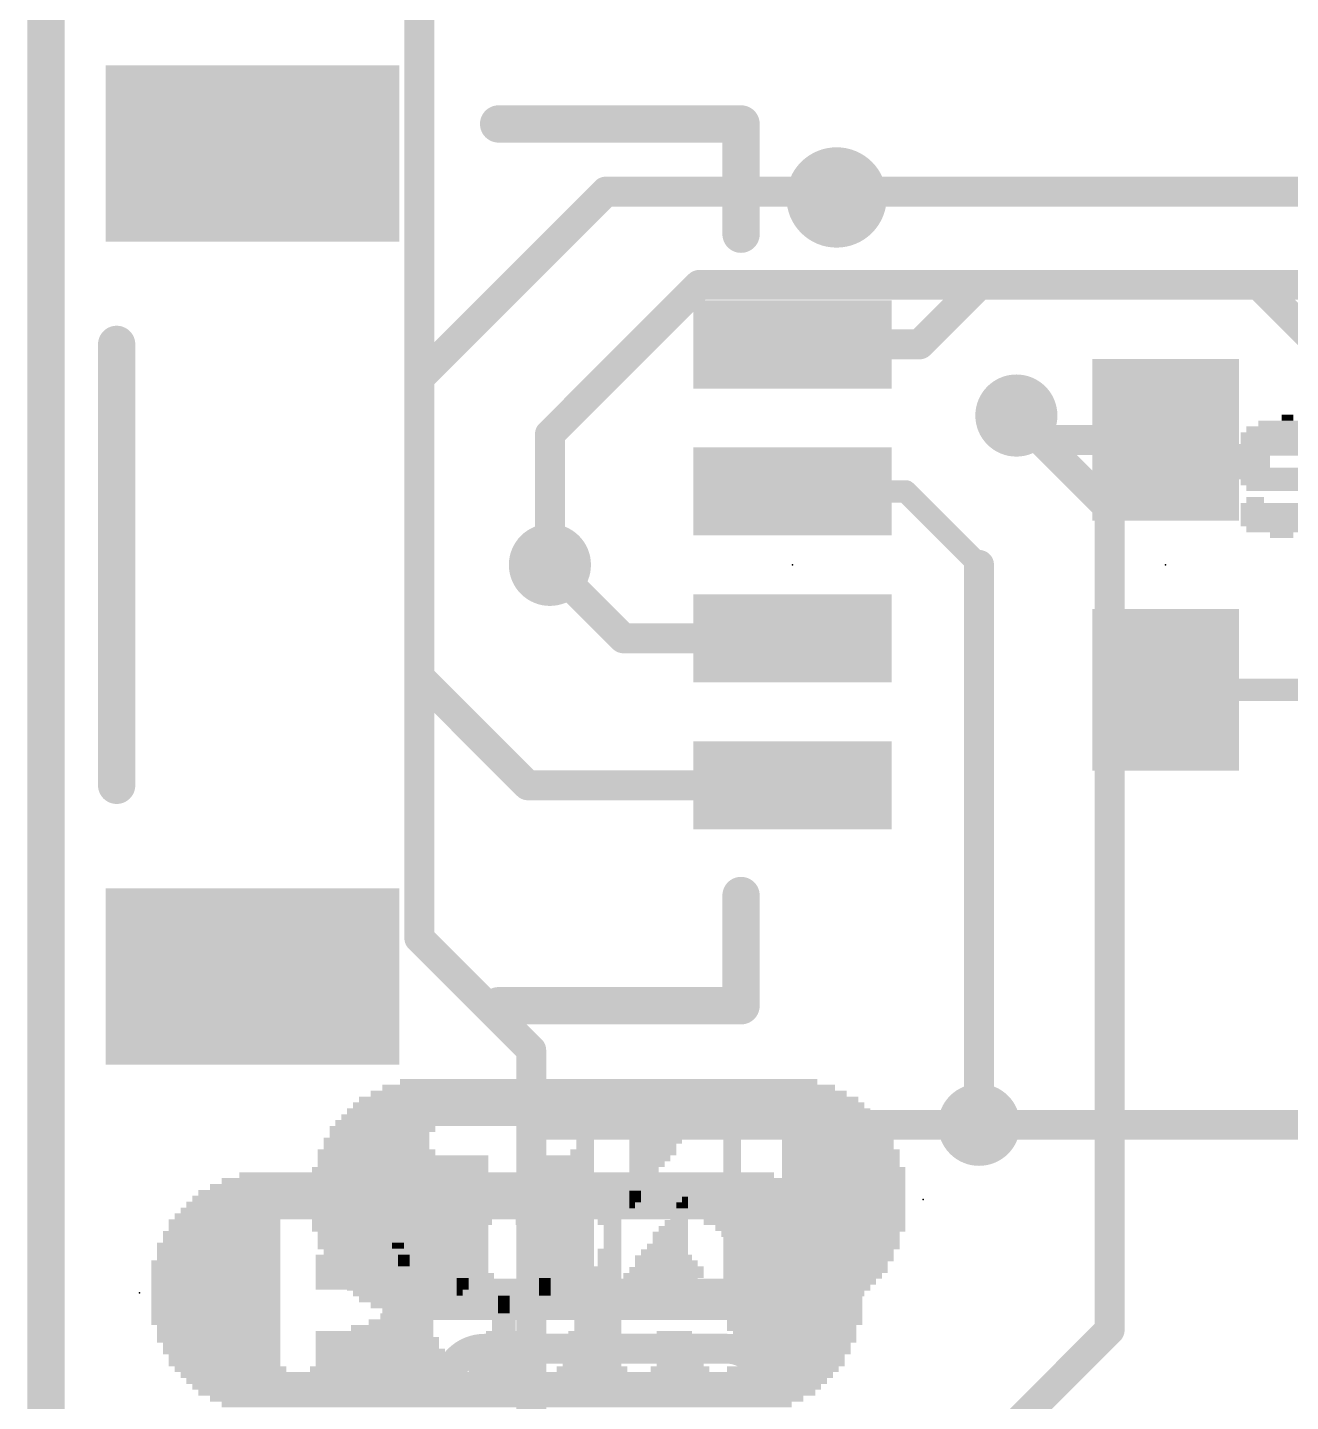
# Model space of a CAD drawing. Extents: x -15.2 to 25.5, y -11.4 to 25.5.
# Drawn here: x -0.13 to 8.47, y 7.01 to 16.36 of the extents above; entities that cross this region are included whole.
import ezdxf

# ---------------------------------------------------------------- set-up
doc = ezdxf.new("R2010")
doc.units = 0
for name, color, linetype in [('1', 12, 'CONTINUOUS'), ('16', 132, 'CONTINUOUS'), ('18', 110, 'CONTINUOUS'), ('20', 53, 'CONTINUOUS'), ('21', 41, 'CONTINUOUS'), ('22', 40, 'CONTINUOUS'), ('23', 53, 'CONTINUOUS'), ('24', 53, 'CONTINUOUS')]:
    doc.layers.add(name, color=color, linetype=linetype)

# ---------------------------------------------------------------- blocks, each defined once
blk = doc.blocks.new('RECT')
blk.add_solid([(-0.5, -0.5), (0.5, -0.5), (-0.5, 0.5), (0.5, 0.5)])
blk = doc.blocks.new('ROUNDV')
at = {"const_width": 0.5}
blk.add_lwpolyline([(0, -0.25, 1), (0, 0.25, 1), (0, -0.25)], format="xyb", dxfattribs=at)

msp = doc.modelspace()

# ---------------------------------------------------------------- linework, layer by layer
at = {"layer": '1'}
for points, const_width in [([(0, 0), (0, 25.4)], 0.254), ([(3.81, 15.24), (2.54, 13.97)], 0.2032), ([(13.462, 15.24), (3.81, 15.24)], 0.2032), ([(5.945, 14.2), (6.35, 14.605)], 0.2032), ([(6.35, 14.605), (8.255, 14.605)], 0.2032), ([(8.255, 14.605), (8.89, 13.97)], 0.2032), ([(5.08, 14.2), (5.945, 14.2)], 0.2032), ([(2.54, 13.97), (2.54, 11.938)], 0.2032), ([(6.77, 13.55), (6.604, 13.716)], 0.2032), ([(7.62, 13.55), (6.77, 13.55)], 0.2032), ([(5.08, 13.2), (5.85, 13.2)], 0.1524), ([(5.85, 13.2), (6.35, 12.7)], 0.1524), ([(3.929, 12.2), (3.429, 12.7)], 0.2032), ([(6.35, 12.7), (6.35, 8.89)], 0.2032), ([(5.08, 12.2), (3.929, 12.2)], 0.2032), ([(2.54, 11.938), (3.278, 11.2)], 0.2032), ([(7.62, 11.85), (8.548, 11.85)], 0.1524), ([(5.08, 11.2), (3.278, 11.2)], 0.2032), ([(6.35, 8.89), (9.31, 8.89)], 0.2032)]:
    msp.add_lwpolyline(points, dxfattribs=dict(at, const_width=const_width))
for points, const_width in [([(3.81, 15.2908, 1), (3.81, 15.1892)], 0.1016), ([(3.8459, 15.2041, 1), (3.7741, 15.2759)], 0.1016), ([(6.35, 14.6558, 1), (6.35, 14.5542)], 0.1016), ([(6.3859, 14.5691, 1), (6.3141, 14.6409)], 0.1016), ([(8.2909, 14.6409, 1), (8.2191, 14.5691)], 0.1016), ([(8.255, 14.5542, 1), (8.255, 14.6558)], 0.1016), ([(5.08, 14.2508, 1), (5.08, 14.1492)], 0.1016), ([(5.9091, 14.2359, 1), (5.9809, 14.1641)], 0.1016), ([(5.945, 14.1492, 1), (5.945, 14.2508)], 0.1016), ([(2.5908, 13.97, 1), (2.4892, 13.97)], 0.1016), ([(2.5041, 14.0059, 1), (2.5759, 13.9341)], 0.1016), ([(6.6399, 13.7519, 1), (6.5681, 13.6801)], 0.1016), ([(6.77, 13.6008, 1), (6.77, 13.4992)], 0.1016), ([(7.62, 13.4992, 1), (7.62, 13.6008)], 0.1016), ([(6.7341, 13.5141, 1), (6.8059, 13.5859)], 0.1016), ([(5.08, 13.2381, 1), (5.08, 13.1619)], 0.0762), ([(5.8769, 13.2269, 1), (5.8231, 13.1731)], 0.0762), ([(5.85, 13.1619, 1), (5.85, 13.2381)], 0.0762), ([(3.4649, 12.7359, 1), (3.3931, 12.6641)], 0.1016), ([(6.4008, 12.7, 1), (6.2992, 12.7)], 0.1016), ([(6.3231, 12.6731, 1), (6.3769, 12.7269)], 0.0762), ([(3.929, 12.2508, 1), (3.929, 12.1492)], 0.1016), ([(3.8931, 12.1641, 1), (3.9649, 12.2359)], 0.1016), ([(5.08, 12.1492, 1), (5.08, 12.2508)], 0.1016), ([(2.5759, 11.9739, 1), (2.5041, 11.9021)], 0.1016), ([(2.4892, 11.938, 1), (2.5908, 11.938)], 0.1016), ([(7.62, 11.8881, 1), (7.62, 11.8119)], 0.0762), ([(3.278, 11.2508, 1), (3.278, 11.1492)], 0.1016), ([(3.2421, 11.1641, 1), (3.3139, 11.2359)], 0.1016), ([(5.08, 11.1492, 1), (5.08, 11.2508)], 0.1016), ([(6.35, 8.9408, 1), (6.35, 8.8392)], 0.1016), ([(6.2992, 8.89, 1), (6.4008, 8.89)], 0.1016)]:
    msp.add_lwpolyline(points, format="xyb", dxfattribs=dict(at, const_width=const_width))
at = {"layer": '16'}
for points, const_width in [([(0, 0), (0, 25.4)], 0.254), ([(2.54, 18.034), (2.54, 10.16)], 0.2032), ([(4.445, 14.605), (3.429, 13.589)], 0.2032), ([(10.16, 14.605), (4.445, 14.605)], 0.2032), ([(7.239, 13.081), (6.604, 13.716)], 0.2032), ([(6.858, 13.462), (6.604, 13.716)], 0.1524), ([(3.429, 12.7), (3.429, 13.589)], 0.2032), ([(7.239, 7.493), (7.239, 13.081)], 0.2032), ([(3.302, 9.398), (2.54, 10.16)], 0.2032), ([(3.302, 8.89), (3.302, 9.398)], 0.2032), ([(6.35, 8.89), (3.302, 8.89)], 0.2032), ([(3.302, 6.35), (3.302, 8.89)], 0.2032), ([(6.096, 6.35), (7.239, 7.493)], 0.2032)]:
    msp.add_lwpolyline(points, dxfattribs=dict(at, const_width=const_width))
for points, const_width in [([(4.445, 14.6558, 1), (4.445, 14.5542)], 0.1016), ([(4.4809, 14.5691, 1), (4.4091, 14.6409)], 0.1016), ([(6.6399, 13.7519, 1), (6.5681, 13.6801)], 0.1016), ([(6.6309, 13.7429, 1), (6.5771, 13.6891)], 0.0762), ([(3.4798, 13.589, 1), (3.3782, 13.589)], 0.1016), ([(3.3931, 13.6249, 1), (3.4649, 13.5531)], 0.1016), ([(6.8311, 13.4351, 1), (6.8849, 13.4889)], 0.0762), ([(7.2898, 13.081, 1), (7.1882, 13.081)], 0.1016), ([(7.2031, 13.0451, 1), (7.2749, 13.1169)], 0.1016), ([(3.3782, 12.7, 1), (3.4798, 12.7)], 0.1016), ([(2.5759, 10.1959, 1), (2.5041, 10.1241)], 0.1016), ([(2.4892, 10.16, 1), (2.5908, 10.16)], 0.1016), ([(3.3528, 9.398, 1), (3.2512, 9.398)], 0.1016), ([(3.2661, 9.3621, 1), (3.3379, 9.4339)], 0.1016), ([(3.302, 8.9408, 1), (3.302, 8.8392)], 0.1016), ([(3.3528, 8.89, 1), (3.2512, 8.89)], 0.1016), ([(6.35, 8.8392, 1), (6.35, 8.9408)], 0.1016), ([(3.2512, 8.89, 1), (3.3528, 8.89)], 0.1016), ([(7.2749, 7.4571, 1), (7.2031, 7.5289)], 0.1016), ([(7.1882, 7.493, 1), (7.2898, 7.493)], 0.1016)]:
    msp.add_lwpolyline(points, format="xyb", dxfattribs=dict(at, const_width=const_width))
at = {"layer": '20', "const_width": 0.2032}
msp.add_lwpolyline([(0, 0), (0, 25.4)], dxfattribs=at)
at = {"layer": '21', "const_width": 0.254}
for points in [[(3.08, 15.7), (4.73, 15.7)], [(4.73, 15.7), (4.73, 14.95)], [(0.48, 14.2), (0.48, 11.2)], [(4.73, 10.45), (4.73, 9.7)], [(4.73, 9.7), (3.08, 9.7)]]:
    msp.add_lwpolyline(points, dxfattribs=at)
at = {"layer": '21'}
for points, const_width in [([(3.08, 15.7635, 1), (3.08, 15.6365)], 0.127), ([(4.7935, 15.7, 1), (4.6665, 15.7)], 0.127), ([(4.73, 15.6365, 1), (4.73, 15.7635)], 0.127), ([(5.38, 15.0586, 1), (5.38, 15.3414, 1), (5.38, 15.0586)], 0.4), ([(4.6665, 14.95, 1), (4.7935, 14.95)], 0.127), ([(0.5435, 14.2, 1), (0.4165, 14.2)], 0.127), ([(0.4165, 11.2, 1), (0.5435, 11.2)], 0.127), ([(4.7935, 10.45, 1), (4.6665, 10.45)], 0.127), ([(3.08, 9.7635, 1), (3.08, 9.6365)], 0.127), ([(4.73, 9.6365, 1), (4.73, 9.7635)], 0.127), ([(4.6665, 9.7, 1), (4.7935, 9.7)], 0.127)]:
    msp.add_lwpolyline(points, format="xyb", dxfattribs=dict(at, const_width=const_width))
at = {"layer": '22'}
for points, const_width in [([(2.9845, 7.366, 0.4142), (2.7305, 7.112)], 0.2032), ([(2.9845, 7.4168, 1), (2.9845, 7.3152)], 0.1016), ([(2.9845, 7.3152, 1), (2.9845, 7.4168)], 0.1016), ([(4.8895, 7.112, 0.4142), (4.6355, 7.366)], 0.2032), ([(4.6355, 7.4168, 1), (4.6355, 7.3152)], 0.1016), ([(4.6355, 7.3152, 1), (4.6355, 7.4168)], 0.1016), ([(2.6797, 7.112, 1), (2.7813, 7.112)], 0.1016), ([(4.8387, 7.112, 1), (4.9403, 7.112)], 0.1016)]:
    msp.add_lwpolyline(points, format="xyb", dxfattribs=dict(at, const_width=const_width))
at = {"layer": '22', "const_width": 0.2032}
msp.add_lwpolyline([(4.6355, 7.366), (2.9845, 7.366)], dxfattribs=at)
at = {"layer": '23'}
for p in [(5.08, 12.7), (7.62, 12.7), (0.635, 7.747)]:
    msp.add_point(p, dxfattribs=at)
at = {"layer": '24'}
msp.add_point((5.969, 8.382), dxfattribs=at)

# ---------------------------------------------------------------- block references
at = {"layer": '1', "rotation": 270}
for p, xscale, yscale in [((1.405, 15.5), 1.2, 2), ((5.08, 14.2), 0.6, 1.35), ((5.08, 13.2), 0.6, 1.35), ((5.08, 12.2), 0.6, 1.35), ((5.08, 11.2), 0.6, 1.35), ((1.405, 9.9), 1.2, 2)]:
    msp.add_blockref('RECT', p, dxfattribs=dict(at, xscale=xscale, yscale=yscale))
at = {"layer": '1', "xscale": 1.1, "rotation": 90}
for p in [(7.62, 13.55), (7.62, 11.85)]:
    msp.add_blockref('RECT', p, dxfattribs=at)
at = {"layer": '18', "xscale": 0.5588, "yscale": 0.5588}
for p in [(6.604, 13.716), (6.604, 13.716), (3.429, 12.7), (3.429, 12.7), (6.35, 8.89), (6.35, 8.89)]:
    msp.add_blockref('ROUNDV', p, dxfattribs=at)
at = {"layer": '21', "yscale": 0.04}
for p, xscale in [((3.135, 8.507), 3.88), ((3.135, 8.547), 3.64), ((3.135, 8.427), 4.2), ((3.135, 8.467), 4.04), ((3.135, 8.307), 4.44), ((3.135, 8.347), 4.36), ((3.135, 8.387), 4.28), ((1.215, 8.227), 0.76), ((1.715, 8.267), 1.68), ((2.315, 8.227), 0.32), ((3.115, 8.267), 1.04), ((2.835, 8.227), 0.4), ((3.395, 8.227), 0.4), ((4.535, 8.267), 1.72), ((3.835, 8.227), 0.16), ((4.955, 8.227), 0.96), ((1.195, 8.147), 0.8), ((1.215, 8.187), 0.76), ((2.335, 8.187), 0.2), ((2.355, 8.147), 0.16), ((2.835, 8.187), 0.32), ((2.835, 8.147), 0.32), ((3.395, 8.187), 0.32), ((3.395, 8.147), 0.32), ((3.855, 8.187), 0.12), ((3.855, 8.147), 0.12), ((4.995, 8.187), 0.88), ((5.035, 8.147), 0.88), ((1.175, 8.067), 0.84), ((1.175, 8.027), 0.84), ((1.195, 8.107), 0.8), ((2.375, 8.107), 0.12), ((2.395, 8.067), 0.08), ((2.415, 8.027), 0.12), ((2.815, 8.107), 0.28), ((2.835, 8.067), 0.24), ((2.835, 8.027), 0.24), ((3.375, 8.107), 0.28), ((3.395, 8.067), 0.24), ((3.395, 8.027), 0.24), ((3.835, 8.027), 0.16), ((3.855, 8.107), 0.12), ((3.855, 8.067), 0.12), ((5.055, 8.107), 0.84), ((5.095, 8.067), 0.84), ((5.095, 8.027), 0.84), ((1.155, 7.947), 0.88), ((1.175, 7.987), 0.84), ((1.955, 7.987), 0.24), ((1.995, 7.947), 0.32), ((2.435, 7.987), 0.08), ((2.435, 7.947), 0.08), ((2.815, 7.987), 0.2), ((2.835, 7.947), 0.16), ((3.395, 7.987), 0.24), ((3.395, 7.947), 0.16), ((3.835, 7.987), 0.16), ((3.835, 7.947), 0.16), ((4.275, 7.987), 0.24), ((4.295, 7.947), 0.28), ((5.095, 7.987), 0.84), ((5.135, 7.947), 0.84), ((1.155, 7.907), 0.88), ((1.155, 7.867), 0.88), ((1.995, 7.907), 0.32), ((1.995, 7.867), 0.32), ((2.455, 7.907), 0.12), ((2.455, 7.867), 0.12), ((2.835, 7.907), 0.16), ((2.815, 7.867), 0.12), ((3.395, 7.907), 0.16), ((3.395, 7.867), 0.16), ((3.815, 7.907), 0.2), ((3.815, 7.867), 0.2), ((4.315, 7.907), 0.32), ((4.315, 7.867), 0.32), ((5.135, 7.907), 0.84), ((5.135, 7.867), 0.84), ((1.155, 7.827), 0.88), ((1.155, 7.787), 0.88), ((1.155, 7.747), 0.88), ((1.995, 7.827), 0.32), ((1.975, 7.787), 0.28), ((2.455, 7.827), 0.12), ((2.475, 7.787), 0.16), ((2.475, 7.747), 0.16), ((2.835, 7.827), 0.08), ((2.835, 7.787), 0.08), ((2.815, 7.747), 0.04), ((3.395, 7.827), 0.08), ((3.395, 7.787), 0.08), ((3.395, 7.747), 0.08), ((3.795, 7.787), 0.24), ((3.795, 7.747), 0.24), ((3.815, 7.827), 0.2), ((4.295, 7.827), 0.28), ((4.295, 7.787), 0.28), ((5.115, 7.747), 0.88), ((5.135, 7.827), 0.84), ((5.135, 7.787), 0.84), ((1.155, 7.707), 0.88), ((1.155, 7.667), 0.88), ((2.455, 7.707), 0.2), ((2.475, 7.667), 0.24), ((3.115, 7.707), 0.08), ((3.115, 7.667), 0.08), ((3.775, 7.667), 0.28), ((3.795, 7.707), 0.24), ((5.095, 7.667), 0.92), ((5.115, 7.707), 0.88), ((1.155, 7.627), 0.88), ((1.155, 7.587), 0.88), ((2.435, 7.587), 0.32), ((2.455, 7.627), 0.28), ((3.115, 7.587), 0.16), ((3.115, 7.627), 0.08), ((3.775, 7.627), 0.28), ((3.775, 7.587), 0.28), ((5.075, 7.627), 0.96), ((5.075, 7.587), 0.96), ((1.155, 7.547), 0.88), ((1.175, 7.507), 0.84), ((1.175, 7.467), 0.84), ((2.235, 7.467), 0.8), ((2.355, 7.507), 0.56), ((2.415, 7.547), 0.44), ((3.115, 7.467), 0.24), ((3.115, 7.547), 0.16), ((3.115, 7.507), 0.16), ((3.735, 7.467), 0.36), ((3.755, 7.547), 0.32), ((3.755, 7.507), 0.32), ((4.275, 7.467), 0.24), ((5.095, 7.547), 0.92), ((5.075, 7.507), 0.88), ((5.095, 7.467), 0.84), ((1.175, 7.427), 0.84), ((1.195, 7.387), 0.8), ((2.255, 7.427), 0.84), ((2.255, 7.387), 0.84), ((3.115, 7.427), 0.24), ((3.115, 7.387), 0.24), ((3.735, 7.427), 0.36), ((3.735, 7.387), 0.36), ((4.275, 7.427), 0.24), ((4.295, 7.387), 0.28), ((5.095, 7.427), 0.84), ((5.095, 7.387), 0.76), ((1.195, 7.347), 0.8), ((1.215, 7.307), 0.76), ((2.275, 7.347), 0.88), ((2.275, 7.307), 0.88), ((3.115, 7.347), 0.32), ((3.115, 7.307), 0.32), ((3.715, 7.347), 0.4), ((3.715, 7.307), 0.4), ((4.295, 7.347), 0.28), ((4.315, 7.307), 0.32), ((5.095, 7.347), 0.76), ((5.075, 7.307), 0.72), ((1.215, 7.267), 0.76), ((1.255, 7.227), 0.76), ((3.135, 7.187), 4.44), ((2.275, 7.227), 0.96), ((2.275, 7.267), 0.88), ((3.095, 7.227), 0.44), ((3.095, 7.267), 0.36), ((3.715, 7.227), 0.48), ((3.715, 7.267), 0.4), ((4.315, 7.227), 0.4), ((4.315, 7.267), 0.32), ((5.015, 7.227), 0.76), ((5.075, 7.267), 0.72), ((3.135, 7.147), 4.36), ((3.135, 7.107), 4.28), ((3.135, 7.067), 4.2), ((3.135, 7.027), 4.04), ((3.135, 6.987), 3.88)]:
    msp.add_blockref('RECT', p, dxfattribs=dict(at, xscale=xscale))
at = {"layer": '22', "yscale": 0.04, "rotation": 180}
for p, xscale in [((8.43, 13.662), 0.36), ((8.45, 13.702), 0.08), ((8.43, 13.582), 0.6), ((8.45, 13.542), 0.64), ((8.43, 13.622), 0.52), ((8.45, 13.502), 0.72), ((8.45, 13.462), 0.72), ((8.21, 13.422), 0.24), ((8.21, 13.382), 0.24), ((8.47, 13.342), 0.76), ((8.47, 13.302), 0.76), ((8.49, 13.262), 0.72), ((8.51, 13.222), 0.68), ((8.47, 13.102), 0.68), ((8.23, 13.142), 0.12), ((8.45, 13.062), 0.64), ((8.43, 13.022), 0.6), ((8.41, 12.982), 0.56), ((8.41, 12.942), 0.48), ((8.41, 12.902), 0.16), ((3.829, 9.182), 2.84), ((3.829, 9.062), 3.4), ((3.829, 9.102), 3.24), ((3.829, 9.142), 3.08), ((3.829, 8.982), 3.56), ((3.829, 9.022), 3.48), ((3.829, 8.902), 3.72), ((3.829, 8.942), 3.64), ((2.249, 8.782), 0.72), ((2.289, 8.862), 0.72), ((2.269, 8.822), 0.68), ((3.669, 8.862), 0.12), ((3.669, 8.822), 0.12), ((3.669, 8.782), 0.12), ((4.169, 8.862), 0.48), ((4.169, 8.822), 0.4), ((4.149, 8.782), 0.36), ((4.689, 8.862), 0.16), ((4.689, 8.822), 0.16), ((4.669, 8.782), 0.12), ((5.349, 8.862), 0.76), ((5.369, 8.822), 0.72), ((5.389, 8.782), 0.76), ((2.249, 8.702), 0.8), ((2.249, 8.742), 0.72), ((3.649, 8.702), 0.16), ((3.669, 8.742), 0.12), ((4.129, 8.742), 0.32), ((4.129, 8.702), 0.32), ((4.669, 8.742), 0.12), ((4.669, 8.702), 0.12), ((5.389, 8.742), 0.76), ((5.409, 8.702), 0.8), ((2.409, 8.582), 1.2), ((2.429, 8.662), 1.16), ((2.429, 8.622), 1.16), ((3.489, 8.662), 0.48), ((3.489, 8.622), 0.48), ((3.489, 8.582), 0.48), ((4.109, 8.662), 0.28), ((4.089, 8.622), 0.24), ((4.069, 8.582), 0.2), ((4.669, 8.662), 0.12), ((4.669, 8.622), 0.12), ((4.669, 8.582), 0.12), ((5.409, 8.662), 0.8), ((5.409, 8.622), 0.8), ((5.429, 8.582), 0.84), ((2.409, 8.542), 1.2), ((2.409, 8.502), 1.2), ((3.489, 8.542), 0.48), ((3.489, 8.502), 0.48), ((4.069, 8.542), 0.2), ((4.049, 8.502), 0.16), ((4.669, 8.542), 0.12), ((4.669, 8.502), 0.12), ((5.429, 8.542), 0.84), ((5.429, 8.502), 0.84), ((2.409, 8.462), 1.2), ((2.409, 8.422), 1.2), ((3.489, 8.462), 0.48), ((3.489, 8.422), 0.48), ((4.029, 8.462), 0.12), ((4.009, 8.422), 0.08), ((4.669, 8.462), 0.12), ((4.669, 8.422), 0.12), ((5.429, 8.462), 0.84), ((5.429, 8.422), 0.84), ((2.409, 8.382), 1.2), ((2.409, 8.342), 1.2), ((2.409, 8.302), 1.2), ((3.489, 8.382), 0.48), ((3.489, 8.342), 0.48), ((3.489, 8.302), 0.48), ((4.009, 8.382), 0.08), ((3.989, 8.342), 0.04), ((4.309, 8.302), 0.12), ((4.329, 8.342), 0.08), ((4.349, 8.382), 0.04), ((4.669, 8.382), 0.12), ((4.669, 8.342), 0.12), ((4.669, 8.302), 0.12), ((5.429, 8.382), 0.84), ((5.429, 8.342), 0.84), ((5.429, 8.302), 0.84), ((2.409, 8.262), 1.2), ((2.409, 8.222), 1.2), ((3.489, 8.262), 0.48), ((3.489, 8.222), 0.48), ((4.289, 8.222), 0.16), ((4.309, 8.262), 0.12), ((4.669, 8.262), 0.12), ((4.669, 8.222), 0.12), ((5.429, 8.262), 0.84), ((5.429, 8.222), 0.84), ((2.409, 8.182), 1.2), ((2.429, 8.142), 1.16), ((3.489, 8.182), 0.48), ((3.489, 8.142), 0.48), ((4.249, 8.142), 0.24), ((4.269, 8.182), 0.2), ((4.669, 8.182), 0.12), ((4.669, 8.142), 0.12), ((5.429, 8.182), 0.84), ((5.409, 8.142), 0.8), ((2.429, 8.102), 1.16), ((2.429, 8.062), 1.16), ((2.449, 8.022), 1.12), ((3.489, 8.102), 0.48), ((3.489, 8.062), 0.48), ((3.489, 8.022), 0.48), ((4.209, 8.022), 0.32), ((4.229, 8.062), 0.28), ((4.249, 8.102), 0.24), ((4.669, 8.102), 0.12), ((4.669, 8.062), 0.12), ((4.669, 8.022), 0.12), ((5.409, 8.102), 0.8), ((5.409, 8.062), 0.8), ((5.389, 8.022), 0.76), ((2.449, 7.982), 1.12), ((2.469, 7.942), 1.08), ((3.489, 7.982), 0.48), ((3.489, 7.942), 0.48), ((4.189, 7.982), 0.36), ((4.189, 7.942), 0.36), ((4.669, 7.982), 0.12), ((4.669, 7.942), 0.12), ((5.389, 7.982), 0.76), ((5.369, 7.942), 0.72), ((2.469, 7.902), 1.08), ((2.509, 7.862), 1.08), ((3.489, 7.862), 0.56), ((3.489, 7.902), 0.48), ((4.169, 7.862), 0.48), ((4.169, 7.902), 0.4), ((4.689, 7.902), 0.16), ((4.689, 7.862), 0.16), ((5.349, 7.902), 0.76), ((5.329, 7.862), 0.72), ((3.829, 7.822), 3.64), ((3.829, 7.782), 3.56), ((3.829, 7.742), 3.48), ((3.829, 7.702), 3.4), ((3.829, 7.662), 3.24), ((3.829, 7.622), 3.08), ((3.829, 7.582), 2.84)]:
    msp.add_blockref('RECT', p, dxfattribs=dict(at, xscale=xscale))

doc.saveas('drawing.dxf')
